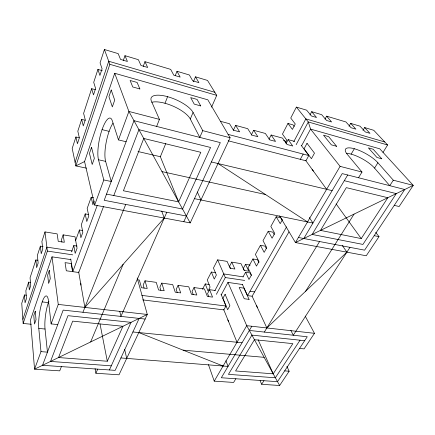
<?xml version="1.0" encoding="UTF-8"?>
<svg xmlns="http://www.w3.org/2000/svg" width="435" height="435" viewBox="0 0 435 435"><rect width="100%" height="100%" fill="white"/><g stroke="black" fill="none" stroke-linecap="round" stroke-linejoin="round"><path stroke-width="0.65" d="M26.399 295.186L24.469 294.963L21.75 303.315L23.147 323.471L31.233 324.254M30.597 282.386L28.645 282.141L25.85 290.727L26.459 298.568L25.061 302.82L24.469 294.963M37.856 260.244L35.866 259.961L30.064 277.791L30.744 285.561L29.303 289.938L28.645 282.141M43.049 246.553L40.368 246.145L37.356 255.399L38.149 263.044L36.638 267.634L35.866 259.961M77.055 246.058L73.809 245.552L75.179 253.377L77.06 248.211L74.994 236.776L63.146 234.856L64.32 242.3L58.241 241.343L57.148 233.889L45.001 231.92L41.896 241.452L42.771 249.005L41.216 253.73L40.368 246.145M79.186 137.754L75.913 136.998L72.188 148.438L75.859 165.92L86.44 168.16M85.265 120.256L81.655 119.369L77.811 131.185L79.355 137.851L77.425 143.719L75.913 136.998M95.336 89.67L91.649 88.675L83.612 113.366L85.276 119.853L83.281 125.916L81.655 119.369M102.274 70.66L97.924 69.421L93.715 82.329L95.602 88.484L93.487 94.901L91.649 88.675M175.251 75.647L176.98 71.269L180.166 77.093L173.799 75.206L170.699 69.388L144.958 61.667L147.688 67.468L141 65.489L138.363 59.687L124.981 55.675L127.422 61.465L120.528 59.421L118.195 53.635L104.411 49.503L100.061 62.857L102.084 68.79L99.898 75.434L97.924 69.421M22.859 319.328L46.882 247.129L72.264 250.973M75.103 162.309L108.728 61.248L214.83 92.28M23.147 323.471L47.371 251.071L45.001 231.92M104.411 49.503L109.854 64.315L75.859 165.92L84.564 161.559L114.709 73.281L207.832 99.822L230.104 137.759L190.198 222.905L94.629 205.059L84.564 161.559M70.84 259.586L52.031 256.851L30.515 319.861L34.555 369.179L59.725 370.854L61.406 366.618M63.146 234.856L61.52 239.571L61.9 242.061M123.328 60.46L124.981 55.675M71.536 251.876L73.809 245.552M75.657 240.419L79.415 229.979L82.694 230.528M88.522 214.498L85.2 213.9L81.323 224.677L82.829 232.361L80.888 237.7L79.415 229.979M93.601 197.751L91.181 197.289L87.174 208.425L88.794 215.983L86.788 221.502L85.2 213.9M94.27 200.959L92.883 204.765L91.181 197.289M143.245 66.359L144.958 61.667M57.763 324.564L51.123 323.912L48.492 301.031A19.287 4.339 -82.1 0 0 42.282 301.7A19.287 4.339 -82.1 0 0 38.791 328.43L40.977 351.632L34.555 369.179L147.286 314.462L137.188 277.981M51.123 323.912L58.257 304.418L52.031 256.851M94.629 205.059L103.813 179.97L98.495 159.786A22.984 6.188 -78.3 0 1 102.192 129.293A22.984 6.188 -78.3 0 1 112.306 120.783L118.472 139.912L126.096 141.723M118.472 139.912L128.896 111.447L114.709 73.281M103.519 206.533L78.757 272.495L72.808 271.679L97.261 205.358M113.796 195.538L138.917 129.668L210.562 147.47L182.569 209.034L106.521 194.108M165.001 103.274L167.605 96.69M82.954 312.265L125.715 204.417M156.633 126.433L159.427 119.386L151.396 101.116A23.137 8.183 23.5 0 1 167.285 96.597A23.137 8.183 23.5 0 1 193.08 112.453L202.748 130.647L230.104 137.759M178.633 201.873L200.812 152.31L143.746 138.455L123.399 190.764L178.633 201.873L160.352 156.714L165.74 143.615M193.45 81.726L195.473 76.821L207.517 80.431L216.733 95.363L211.557 107.157M90.654 341.953L123.154 264.328M202.748 130.647L199.779 137.395L190.296 119.016L193.08 112.453M58.257 304.418L147.286 314.462L119.011 374.801L95.896 373.263L97.706 369.146M166.795 212.285L120.93 316.414L119.734 311.248M107.304 361.24L122.947 326.277L72.689 321.139L58.535 357.543L107.304 361.24L100.028 323.977M215.33 290.488L209.61 289.699L212.552 297.11L207.354 296.425L204.466 288.992L194.048 287.562L196.827 295.033L191.498 294.332L188.779 286.834L178.105 285.365L180.71 292.907L175.245 292.184L172.706 284.626L161.771 283.12L164.185 290.727L158.585 289.987L156.236 282.358L145.024 280.814L143.186 284.909L144.094 288.111M109.402 369.962L131.049 322.346L67.974 315.679L50.531 361.425L111.273 365.84M139.162 318.404L115.177 370.364L42.538 365.302L63.167 310.106L145.132 319.056M183.809 221.709L220.322 142.62L133.969 120.669L104.204 200.301L186.425 216.043M161.771 283.12L159.884 287.149L160.874 290.33M233.361 130.293L235.65 125.405L247.711 128.673L251.838 135.1L257.852 136.704L253.648 130.282L251.31 135.078M178.105 285.365L176.175 289.34L177.241 292.489M194.048 287.562L192.069 291.477L193.211 294.598M269.058 139.14L271.141 135.019L282.532 138.107L287.067 144.496L292.744 146.013L288.144 139.63L286.029 143.675M202.492 289.264L205.238 283.941L209.23 284.506M215.39 272.658L211.361 272.049L207.261 280.01L210.078 287.056L208.017 291.004L205.238 283.941M250.19 265.122L245.541 264.371L248.831 271.217L244.22 270.494L240.979 263.632L231.746 262.136L234.9 269.031L230.186 268.292L227.081 261.381L217.647 259.858L213.438 268.02L216.369 275.007L214.254 279.058L211.361 272.049M294.19 126.395L293.06 124.905L287.954 123.453L282.467 134.094L286.806 140.152L285.583 142.506M309.97 114.932L311.699 111.686L316.517 117.493L311.406 115.976L306.637 110.169L296.387 107.092L290.738 118.054L295.262 123.97L292.418 129.418L287.954 123.453M209.61 289.699L207.587 293.56L208.8 296.654M214.874 290.667L223.742 273.925L243.203 276.872M293.766 141.696L305.838 118.896L384.757 141.973M231.746 262.136L229.598 266.182L230.637 268.487M216.369 294.337L225.314 277.557L217.647 259.858M296.17 144.686L308.29 121.958L296.387 107.092M221.197 294.941L227.945 282.413L242.648 284.55M301.547 145.817L310.557 129.097L308.29 121.958L387.601 144.991L382.985 152.451M300.302 159.346L303.173 154.082M245.541 264.371L243.355 268.362L244.437 270.652M325.005 119.119L326.625 116.161L345.95 121.958L351.11 127.743L355.89 129.157L350.681 123.382L349.033 126.259M221.045 294.169L225.95 306.033L223.829 309.889L142.675 299.894M301.189 145.285L308.806 155.556L305.925 160.792L228.157 140.788M243.029 276.877L245.574 272.261L250.087 272.962L251.245 275.36M258.961 262.702L257.455 259.733L252.909 258.972L247.999 267.873L251.457 275.061L248.989 279.471L245.574 272.261M266.285 248.477L265.035 246.128L260.445 245.307L255.394 254.459L259.004 261.576L256.465 266.111L252.909 258.972M274.132 234.449L272.827 232.132L268.205 231.246L263.006 240.664L266.769 247.694L264.159 252.365L260.445 245.307M282.212 220.012L280.852 217.723L276.192 216.771L270.842 226.466L274.762 233.41L272.076 238.217L268.205 231.246M282.38 219.8L280.227 223.65L276.192 216.771M288.981 231.909L252.11 296.24L247.531 295.61L286.578 226.842M235.857 378.765L233.617 382.436L214.227 381.142L246.727 325.679L227.945 282.413M394.251 205.363L399.134 206.522L413.25 185.375L379.777 148.824L310.557 129.097L340.094 166.36L295.441 242.556L366.243 255.775L379.005 236.662L375.731 232.355M362.98 130.402L364.644 127.569L373.768 130.304L387.601 144.991M351.148 154.131L354.335 148.732M251.821 326.255L221.328 377.754L277.519 381.664L307.251 336.761L249.347 330.437M303.782 238.51L342.214 173.603L404.757 189.497L364.601 250.152L298.415 237.483M347.701 174.995L312.129 234.454L362.926 244.421L396.28 193.613L344.292 180.694M264.344 332.079L319.589 241.534M358.516 177.746L361.991 172.048L347.347 154.425A19.82 5.987 29 0 1 354.133 148.672A19.82 5.987 29 0 1 377.89 162.733L393.311 180.193L413.25 185.375L295.441 242.556L279.58 215.869M393.311 180.193L389.765 185.691L374.557 168.111L377.89 162.733M305.642 291.222L354.057 214.107M286.888 366.39L289.155 371.229L279.629 385.497L261.636 384.301L263.942 380.723M349.985 247.352L293.288 335.238L290.863 330.415M273.202 373.817L292.847 343.634L254.448 339.713L235.563 370.963L273.202 373.817L258.14 339.778M361.219 238.587L387.813 197.724L346.32 187.648L320.492 230.398L361.219 238.587L336.13 203.933M300.047 340.203L275.382 377.77L228.44 374.361L251.919 335.113L304.652 340.687M305.201 316.093L314.467 333.319L304.076 348.886L299.525 348.435M40.977 351.632L47.453 352.143L45.044 329.023A19.2 4.491 -82.2 0 1 48.916 301.259M120.908 357.945L228.049 366.406L225.906 360.735M284.664 370.876L289.155 371.229M183.108 350.148L264.137 357.331M38.791 328.43L45.044 329.023M132.898 331.981L242.05 342.758M42.211 301.906L48.405 302.608M314.467 333.319L246.727 325.679L279.629 385.497M141.881 295.403L225.95 306.033M137.427 279.77L139.347 280.037L141.495 287.725L147.242 288.487L145.024 280.814M250 291.26L254.595 291.907M47.371 251.071L72.737 254.85M225.314 277.557L244.693 280.439M103.813 179.97L111.235 181.498L105.623 161.352A22.865 6.389 -78.2 0 1 112.991 123.148M194.456 198.643L312.934 223.052L309.323 217.505M374.187 235.667L379.005 236.662M98.495 159.786L105.623 161.352M161.983 171.602L265.481 194.505M137.998 151.521L160.352 156.714M211.394 161.967L332.133 190.622M102.073 129.641L109.125 131.343M159.427 119.386L128.896 111.447L190.198 222.905M340.094 166.36L361.991 172.048M228.022 134.371L308.806 155.556M283.566 140.364L284.833 140.706L285.915 142.229M220.393 121.267L229.539 123.747L233.443 130.195L239.636 131.848L235.65 125.405M253.648 130.282L265.366 133.458L269.705 139.869L275.551 141.424L271.141 135.019M288.144 139.63L294.658 141.391M109.854 64.315L216.733 95.363M176.98 71.269L189.366 74.989L192.727 80.812L198.915 82.645L195.473 76.821M311.699 111.686L321.688 114.682L326.614 120.484L331.595 121.958L326.625 116.161M350.681 123.382L360.028 126.183L365.324 131.952L369.984 133.333L364.644 127.569M138.803 332.568L223.09 366.014M218.022 163.538L307.523 221.937M305.587 160.33L326.642 189.317M342.356 245.492L346.885 252.164L266.862 327.952L252.142 296.306M242.464 284.544L247.531 295.61M197.338 192.004L200.943 199.98M260.092 380.609L261.636 384.301M223.601 309.334L237.01 342.263M161.717 211.078L164.251 218.06L84.874 307.425L78.648 271.87M208.457 364.633L214.227 381.142M124.627 349.245L126.694 358.402M95.086 368.619L95.896 373.263M70.715 258.955L72.808 271.679M151.793 102.274A22.995 8.352 23.5 0 1 173.038 106.124A22.995 8.352 23.5 0 1 190.296 119.016M80.964 285.099A19.368 11.832 20.5 0 1 80.845 283.12M227.766 319.91A16.905 7.982 -84.4 0 1 228.609 321.634M257.46 307.741A16.987 9.086 31.5 0 1 256.645 305.348M312.091 169.639A19.689 10.853 -75.5 0 1 313.396 171.08M346.287 153.305A19.716 6.123 29.1 0 1 374.557 168.111M35.262 311.21L33.783 315.527L34.528 324.015L36.034 319.676L35.262 311.21M49.269 270.423L47.649 275.137L48.633 283.413L50.281 278.677L49.269 270.423M91.529 147.356L89.469 153.37L92.204 164.468L94.341 158.367L91.529 147.356M111.219 90.029L108.929 96.7L112.333 106.896L114.704 100.11L111.219 90.029M225.102 294.272L222.91 298.307L227.635 309.725L229.892 305.658L225.102 294.272M307.023 143.322L304.06 148.781L311.416 158.693L314.483 153.158L307.023 143.322M249.076 299.378L244.242 298.731L239.174 287.464L243.932 288.144L249.076 299.378M72.558 271.641L66.305 270.787L65.054 262.642L71.226 263.518L72.558 271.641M336.603 146.307L331.356 144.855L323.51 135.193L328.67 136.65L336.603 146.307M381.772 158.797L376.928 157.459L368.396 147.889L373.176 149.243L381.772 158.797M139.874 88.957L132.757 86.973L130.114 80.475L137.123 82.454L139.874 88.957M200.714 105.917L194.227 104.106L190.677 97.609L197.077 99.419L200.714 105.917"/></g></svg>
